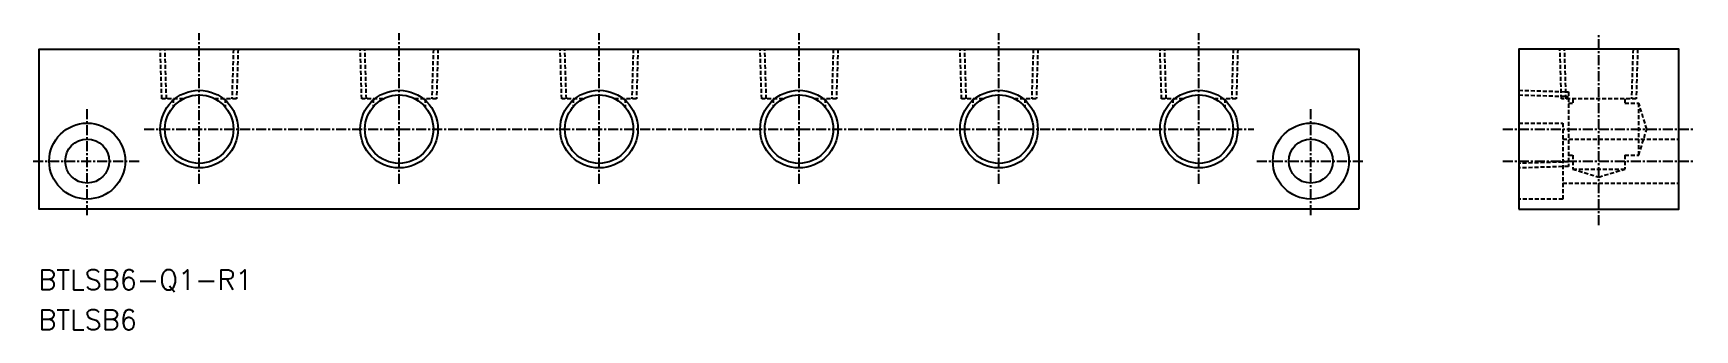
# Model space of a CAD drawing. Extents: x 41 to 249, y 72 to 110.
import ezdxf
from ezdxf.enums import TextEntityAlignment as Align

# ---------------------------------------------------------------- set-up
doc = ezdxf.new("R2010")
doc.units = 0
doc.linetypes.add('CENTER', pattern=[2, 1.25, -0.25, 0.25, -0.25])
doc.linetypes.add('DASHED', pattern=[0.75, 0.5, -0.25])
doc.layers.get('0').update_dxf_attribs({"linetype": 'CONTINUOUS'})
doc.layers.add('CENTER', color=1, linetype='CENTER')
doc.styles.get("Standard").update_dxf_attribs({"font": 'txt.shx', "bigfont": 'extfont.shx'})

msp = doc.modelspace()

# ---------------------------------------------------------------- linework, layer by layer
at = {"color": 3, "linetype": 'DASHED'}
for p, q in [((57.33, 101.3), (57.14, 107.5)), ((57.91, 101.3), (57.72, 107.5)), ((66.28, 107.5), (66.09, 101.3)), ((66.86, 107.5), (66.67, 101.3)), ((82.33, 101.3), (82.14, 107.5)), ((82.91, 101.3), (82.72, 107.5)), ((91.28, 107.5), (91.09, 101.3)), ((91.86, 107.5), (91.67, 101.3)), ((107.33, 101.3), (107.14, 107.5)), ((107.91, 101.3), (107.72, 107.5)), ((116.28, 107.5), (116.09, 101.3)), ((116.86, 107.5), (116.67, 101.3)), ((132.33, 101.3), (132.14, 107.5)), ((132.91, 101.3), (132.72, 107.5)), ((141.28, 107.5), (141.09, 101.3)), ((141.86, 107.5), (141.67, 101.3)), ((157.33, 101.3), (157.14, 107.5)), ((157.91, 101.3), (157.72, 107.5)), ((166.28, 107.5), (166.09, 101.3)), ((166.86, 107.5), (166.67, 101.3)), ((182.33, 101.3), (182.14, 107.5)), ((182.91, 101.3), (182.72, 107.5)), ((191.28, 107.5), (191.09, 101.3)), ((191.86, 107.5), (191.67, 101.3)), ((232.33, 101.3), (232.14, 107.5)), ((232.91, 101.3), (232.72, 107.5)), ((241.28, 107.5), (241.09, 101.3)), ((241.86, 107.5), (241.67, 101.3)), ((227, 102.36), (233.2, 102.17)), ((233.2, 102.17), (233.2, 92.83)), ((60.02, 101.3), (57.33, 101.3)), ((58.75, 101.3), (58.75, 100.29)), ((66.67, 101.3), (63.98, 101.3)), ((65.25, 101.3), (65.25, 100.29)), ((85.02, 101.3), (82.33, 101.3)), ((83.75, 101.3), (83.75, 100.29)), ((91.67, 101.3), (88.98, 101.3)), ((90.25, 101.3), (90.25, 100.29)), ((110.02, 101.3), (107.33, 101.3)), ((108.75, 101.3), (108.75, 100.29)), ((116.67, 101.3), (113.98, 101.3)), ((115.25, 101.3), (115.25, 100.29)), ((135.02, 101.3), (132.33, 101.3)), ((133.75, 101.3), (133.75, 100.29)), ((141.67, 101.3), (138.98, 101.3)), ((140.25, 101.3), (140.25, 100.29)), ((160.02, 101.3), (157.33, 101.3)), ((158.75, 101.3), (158.75, 100.29)), ((166.67, 101.3), (163.98, 101.3)), ((165.25, 101.3), (165.25, 100.29)), ((185.02, 101.3), (182.33, 101.3)), ((183.75, 101.3), (183.75, 100.29)), ((191.67, 101.3), (188.98, 101.3)), ((190.25, 101.3), (190.25, 100.29)), ((227, 101.78), (233.2, 101.59)), ((241.67, 101.3), (232.33, 101.3)), ((233.2, 100.75), (233.75, 100.75)), ((233.75, 101.3), (233.75, 100.75)), ((240.25, 101.3), (240.25, 100.75)), ((240.25, 100.75), (242, 100.75)), ((242, 94.25), (242, 100.75)), ((243, 97.5), (242, 100.75)), ((227, 98.25), (232.5, 98.25)), ((232.5, 98.25), (232.5, 88.75)), ((232.5, 96.25), (247, 96.25)), ((242, 94.25), (243, 97.5)), ((233.2, 94.25), (233.75, 94.25)), ((233.75, 94.25), (233.75, 92.5)), ((240.25, 94.25), (242, 94.25)), ((240.25, 94.25), (240.25, 92.5)), ((233.2, 93.41), (227, 93.22)), ((233.2, 92.83), (227, 92.64)), ((233.75, 92.5), (237, 91.5)), ((233.75, 92.5), (240.25, 92.5)), ((237, 91.5), (240.25, 92.5)), ((232.5, 90.75), (247, 90.75)), ((232.5, 88.75), (227, 88.75))]:
    msp.add_line(p, q, dxfattribs=at)
at = {"color": 7, "linetype": 'CONTINUOUS'}
for points in [[(207, 87.5), (42, 87.5), (42, 107.5), (207, 107.5)], [(227, 87.5), (247, 87.5), (247, 107.5), (227, 107.5)]]:
    msp.add_lwpolyline(points, close=True, dxfattribs=at)
at = {"color": 3, "linetype": 'CONTINUOUS'}
for centre in [(62, 97.5), (87, 97.5), (112, 97.5), (137, 97.5), (162, 97.5), (187, 97.5)]:
    msp.add_circle(centre, 4.86, dxfattribs=at)
at = {"color": 7, "linetype": 'CONTINUOUS'}
for centre, radius in [((62, 97.5), 4.28), ((87, 97.5), 4.28), ((112, 97.5), 4.28), ((137, 97.5), 4.28), ((162, 97.5), 4.28), ((187, 97.5), 4.28), ((48, 93.5), 4.75), ((201, 93.5), 4.75), ((48, 93.5), 2.75), ((201, 93.5), 2.75)]:
    msp.add_circle(centre, radius, dxfattribs=at)
at = {"layer": 'CENTER', "color": 1, "linetype": 'CENTER'}
for p, q in [((62, 90.64), (62, 109.5)), ((87, 90.64), (87, 109.5)), ((112, 90.64), (112, 109.5)), ((137, 90.64), (137, 109.5)), ((162, 90.64), (162, 109.5)), ((187, 90.64), (187, 109.5)), ((237, 85.5), (237, 109.5)), ((48, 86.75), (48, 100.25)), ((201, 86.75), (201, 100.25)), ((55.14, 97.5), (193.86, 97.5)), ((225, 97.5), (249, 97.5)), ((41.25, 93.5), (54.75, 93.5)), ((194.25, 93.5), (207.75, 93.5)), ((225, 93.5), (249, 93.5))]:
    msp.add_line(p, q, dxfattribs=at)

# ---------------------------------------------------------------- texts
at = {"color": 7, "linetype": 'CONTINUOUS'}
for s, p in [('BTLSB6-Q1-R1', (41.89, 78.65)), ('BTLSB6', (41.89, 73.65))]:
    msp.add_text(s, height=2.5, dxfattribs=at).set_placement(p, align=Align.MIDDLE_LEFT)

doc.saveas('drawing.dxf')
